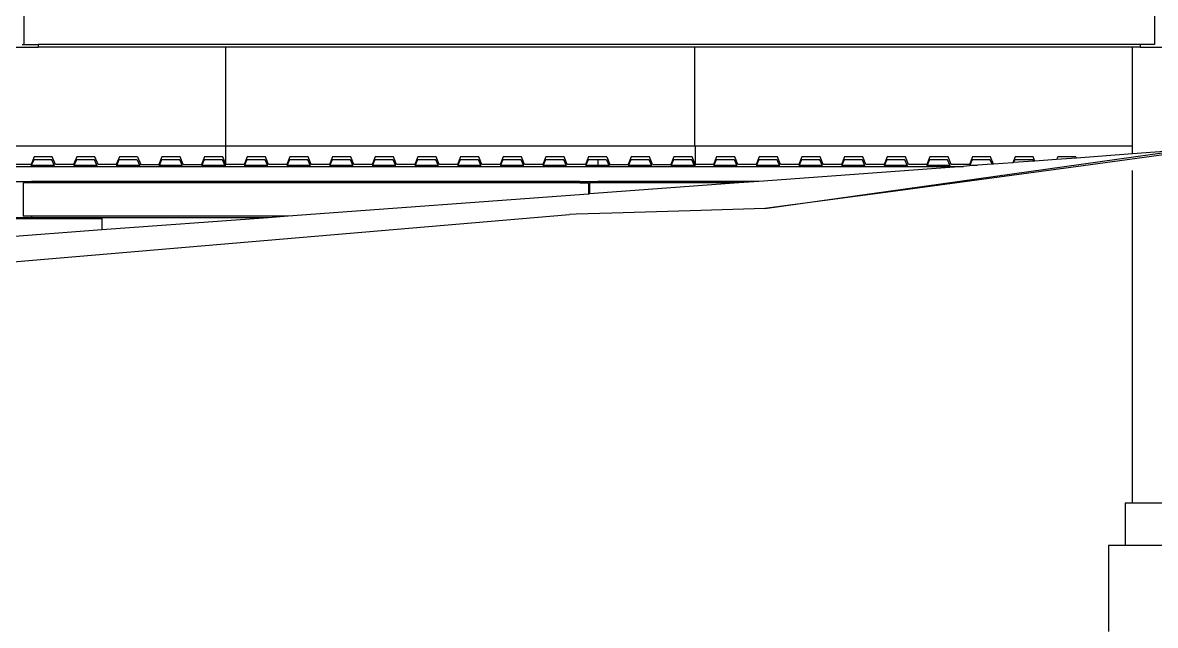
# Model space of a CAD drawing. Extents: x -35.6 to 35.6, y -12.2 to 13.4.
# Drawn here: x -11.23 to -3.73, y 3 to 6.99 of the extents above; entities that cross this region are included whole.
import ezdxf

# ---------------------------------------------------------------- set-up
doc = ezdxf.new("R2010")
doc.units = 0
doc.layers.get('0').update_dxf_attribs({"linetype": 'CONTINUOUS'})
doc.layers.add('SECTIONCUTEDGES', color=7, linetype='CONTINUOUS')

msp = doc.modelspace()

# ---------------------------------------------------------------- linework, layer by layer
for p, q in [((-11.2271, 7.3169), (-11.2271, 6.8489)), ((-11.2371, 6.8489), (-11.2271, 6.8489)), ((-3.8352, 6.8489), (-11.1321, 6.8489)), ((-9.8906, 6.8329), (-11.1321, 6.8329)), ((-9.8906, 6.8329), (-9.8906, 6.1755)), ((-6.7841, 6.8329), (-9.8906, 6.8329)), ((-6.7841, 6.1755), (-6.7841, 6.8329)), ((-3.8852, 6.8329), (-6.7841, 6.8329)), ((-3.8852, 6.1755), (-3.8852, 6.8329)), ((-3.8352, 6.8329), (-3.8852, 6.8329)), ((-9.8906, 6.1755), (-12.9948, 6.1755)), ((-9.8883, 6.1755), (-9.8906, 6.1755)), ((-9.8883, 6.0555), (-9.8883, 6.1755)), ((-6.7841, 6.1755), (-9.8883, 6.1755)), ((-6.7817, 6.1755), (-6.7841, 6.1755)), ((-6.7817, 6.1755), (-6.7817, 6.0555)), ((-3.8852, 6.1755), (-6.7817, 6.1755)), ((-3.3267, 6.1669), (-4.2124, 6.0474)), ((-3.8852, 6.1256), (-3.8852, 6.1755)), ((-11.1591, 6.1055), (-11.1793, 6.0555)), ((-11.1615, 6.087), (-11.1752, 6.0536)), ((-11.0404, 6.087), (-11.1615, 6.087)), ((-11.0381, 6.1055), (-11.1591, 6.1055)), ((-11.0252, 6.0497), (-11.0404, 6.087)), ((-11.0179, 6.0555), (-11.0381, 6.1055)), ((-10.8767, 6.1055), (-10.8969, 6.0555)), ((-10.8791, 6.087), (-10.891, 6.0579)), ((-10.758, 6.087), (-10.8791, 6.087)), ((-10.7557, 6.1055), (-10.8767, 6.1055)), ((-10.7428, 6.0497), (-10.758, 6.087)), ((-10.7355, 6.0555), (-10.7557, 6.1055)), ((-10.5943, 6.1055), (-10.6145, 6.0555)), ((-10.5967, 6.087), (-10.6119, 6.0497)), ((-10.4756, 6.087), (-10.5967, 6.087)), ((-10.4733, 6.1055), (-10.5943, 6.1055)), ((-10.4756, 6.087), (-10.4604, 6.0497)), ((-10.4733, 6.1055), (-10.4531, 6.0555)), ((-10.3119, 6.1055), (-10.3321, 6.0555)), ((-10.3142, 6.087), (-10.3295, 6.0497)), ((-10.1932, 6.087), (-10.3142, 6.087)), ((-10.1909, 6.1055), (-10.3119, 6.1055)), ((-10.178, 6.0497), (-10.1932, 6.087)), ((-10.1707, 6.0555), (-10.1909, 6.1055)), ((-10.0295, 6.1055), (-10.0496, 6.0555)), ((-10.0318, 6.087), (-10.0471, 6.0497)), ((-9.9108, 6.087), (-10.0318, 6.087)), ((-9.9084, 6.1055), (-10.0295, 6.1055)), ((-9.8955, 6.0497), (-9.9108, 6.087)), ((-9.8906, 6.0613), (-9.9084, 6.1055)), ((-9.7471, 6.1055), (-9.7672, 6.0555)), ((-9.7494, 6.087), (-9.7647, 6.0497)), ((-9.6284, 6.087), (-9.7494, 6.087)), ((-9.626, 6.1055), (-9.7471, 6.1055)), ((-9.6131, 6.0497), (-9.6284, 6.087)), ((-9.6059, 6.0555), (-9.626, 6.1055)), ((-9.4646, 6.1055), (-9.4848, 6.0555)), ((-9.467, 6.087), (-9.4822, 6.0497)), ((-9.346, 6.087), (-9.467, 6.087)), ((-9.3436, 6.1055), (-9.4646, 6.1055)), ((-9.3307, 6.0497), (-9.346, 6.087)), ((-9.3234, 6.0555), (-9.3436, 6.1055)), ((-9.1822, 6.1055), (-9.2024, 6.0555)), ((-9.1846, 6.087), (-9.1998, 6.0497)), ((-9.0635, 6.087), (-9.1846, 6.087)), ((-9.0612, 6.1055), (-9.1822, 6.1055)), ((-9.0483, 6.0497), (-9.0635, 6.087)), ((-9.041, 6.0555), (-9.0612, 6.1055)), ((-8.8998, 6.1055), (-8.92, 6.0555)), ((-8.9022, 6.087), (-8.9174, 6.0497)), ((-8.7811, 6.087), (-8.9022, 6.087)), ((-8.7788, 6.1055), (-8.8998, 6.1055)), ((-8.7659, 6.0497), (-8.7811, 6.087)), ((-8.7586, 6.0555), (-8.7788, 6.1055)), ((-8.6174, 6.1055), (-8.6376, 6.0555)), ((-8.6198, 6.087), (-8.635, 6.0497)), ((-8.4987, 6.087), (-8.6198, 6.087)), ((-8.4964, 6.1055), (-8.6174, 6.1055)), ((-8.4835, 6.0497), (-8.4987, 6.087)), ((-8.4762, 6.0555), (-8.4964, 6.1055)), ((-8.335, 6.1055), (-8.3552, 6.0555)), ((-8.3373, 6.087), (-8.3526, 6.0497)), ((-8.2163, 6.087), (-8.3373, 6.087)), ((-8.214, 6.1055), (-8.335, 6.1055)), ((-8.2011, 6.0497), (-8.2163, 6.087)), ((-8.1938, 6.0555), (-8.214, 6.1055)), ((-8.0526, 6.1055), (-8.0728, 6.0555)), ((-8.0549, 6.087), (-8.0702, 6.0497)), ((-8.0353, 6.087), (-8.0549, 6.087)), ((-7.9315, 6.1055), (-8.0526, 6.1055)), ((-8.0162, 6.087), (-8.0353, 6.087)), ((-7.9339, 6.087), (-8.0162, 6.087)), ((-7.9186, 6.0497), (-7.9339, 6.087)), ((-7.9114, 6.0555), (-7.9315, 6.1055)), ((-7.7702, 6.1055), (-7.7903, 6.0555)), ((-7.7725, 6.087), (-7.7878, 6.0497)), ((-7.6515, 6.087), (-7.7725, 6.087)), ((-7.6491, 6.1055), (-7.7702, 6.1055)), ((-7.6362, 6.0497), (-7.6515, 6.087)), ((-7.629, 6.0555), (-7.6491, 6.1055)), ((-7.4878, 6.1055), (-7.5079, 6.0555)), ((-7.4901, 6.087), (-7.5053, 6.0497)), ((-7.4252, 6.087), (-7.4901, 6.087)), ((-7.3667, 6.1055), (-7.4878, 6.1055)), ((-7.4252, 6.087), (-7.4252, 6.0497)), ((-7.3691, 6.087), (-7.4252, 6.087)), ((-7.3691, 6.087), (-7.3538, 6.0497)), ((-7.3667, 6.1055), (-7.3465, 6.0555)), ((-7.2053, 6.1055), (-7.2255, 6.0555)), ((-7.2077, 6.087), (-7.2229, 6.0497)), ((-7.0867, 6.087), (-7.2077, 6.087)), ((-7.0843, 6.1055), (-7.2053, 6.1055)), ((-7.0714, 6.0497), (-7.0867, 6.087)), ((-7.0641, 6.0555), (-7.0843, 6.1055)), ((-6.9229, 6.1055), (-6.9431, 6.0555)), ((-6.9253, 6.087), (-6.9405, 6.0497)), ((-6.8042, 6.087), (-6.9253, 6.087)), ((-6.8019, 6.1055), (-6.9229, 6.1055)), ((-6.789, 6.0497), (-6.8042, 6.087)), ((-6.7841, 6.0613), (-6.8019, 6.1055)), ((-6.6405, 6.1055), (-6.6607, 6.0555)), ((-6.6429, 6.087), (-6.6581, 6.0497)), ((-6.5218, 6.087), (-6.6429, 6.087)), ((-6.5195, 6.1055), (-6.6405, 6.1055)), ((-6.5066, 6.0497), (-6.5218, 6.087)), ((-6.4993, 6.0555), (-6.5195, 6.1055)), ((-6.3581, 6.1055), (-6.3783, 6.0555)), ((-6.3604, 6.087), (-6.3692, 6.0657)), ((-6.3033, 6.087), (-6.3604, 6.087)), ((-6.2371, 6.1055), (-6.3581, 6.1055)), ((-6.2674, 6.087), (-6.3033, 6.087)), ((-6.2394, 6.087), (-6.2674, 6.087)), ((-6.2316, 6.0679), (-6.2394, 6.087)), ((-6.2169, 6.0555), (-6.2371, 6.1055)), ((-6.0757, 6.1055), (-6.0959, 6.0555)), ((-6.078, 6.087), (-6.0933, 6.0497)), ((-5.957, 6.087), (-6.078, 6.087)), ((-5.9546, 6.1055), (-6.0757, 6.1055)), ((-5.9417, 6.0497), (-5.957, 6.087)), ((-5.9345, 6.0555), (-5.9546, 6.1055)), ((-5.7933, 6.1055), (-5.8134, 6.0555)), ((-5.7956, 6.087), (-5.8109, 6.0497)), ((-5.6746, 6.087), (-5.7956, 6.087)), ((-5.6722, 6.1055), (-5.7933, 6.1055)), ((-5.6593, 6.0497), (-5.6746, 6.087)), ((-5.6521, 6.0555), (-5.6722, 6.1055)), ((-5.5109, 6.1055), (-5.531, 6.0555)), ((-5.5132, 6.087), (-5.5285, 6.0497)), ((-5.3922, 6.087), (-5.5132, 6.087)), ((-5.3898, 6.1055), (-5.5109, 6.1055)), ((-5.3769, 6.0497), (-5.3922, 6.087)), ((-5.3696, 6.0555), (-5.3898, 6.1055)), ((-5.2284, 6.1055), (-5.2486, 6.0555)), ((-5.2308, 6.087), (-5.246, 6.0497)), ((-5.1264, 6.087), (-5.2308, 6.087)), ((-5.1074, 6.1055), (-5.2284, 6.1055)), ((-5.1098, 6.087), (-5.1264, 6.087)), ((-5.0945, 6.0497), (-5.1098, 6.087)), ((-5.0872, 6.0555), (-5.1074, 6.1055)), ((-4.946, 6.1055), (-4.9662, 6.0555)), ((-4.9484, 6.087), (-4.9632, 6.0508)), ((-4.8273, 6.087), (-4.9484, 6.087)), ((-4.825, 6.1055), (-4.946, 6.1055)), ((-4.815, 6.057), (-4.8273, 6.087)), ((-4.8057, 6.0576), (-4.825, 6.1055)), ((-4.6636, 6.1055), (-4.6791, 6.067)), ((-4.666, 6.087), (-4.674, 6.0674)), ((-4.5409, 6.0772), (-4.674, 6.0674)), ((-4.5449, 6.087), (-4.666, 6.087)), ((-4.5426, 6.1055), (-4.6636, 6.1055)), ((-4.5409, 6.0772), (-4.5449, 6.087)), ((-4.5315, 6.0779), (-4.5426, 6.1055)), ((-4.5315, 6.0779), (-4.5409, 6.0772)), ((-4.3881, 6.0885), (-4.5315, 6.0779)), ((-4.3812, 6.1055), (-4.3881, 6.0885)), ((-4.2572, 6.0981), (-4.3881, 6.0885)), ((-4.2602, 6.1055), (-4.3812, 6.1055)), ((-4.2602, 6.1055), (-4.2572, 6.0981)), ((-3.8852, 6.1256), (-4.2572, 6.0981)), ((-3.5852, 6.1478), (-3.8852, 6.1256)), ((-11.3048, 6.0429), (-11.1795, 6.0429)), ((-11.1793, 6.0555), (-11.3003, 6.0555)), ((-11.1767, 6.0497), (-11.1795, 6.0429)), ((-11.1795, 6.0429), (-11.0224, 6.0429)), ((-11.1752, 6.0536), (-11.1767, 6.0497)), ((-11.1767, 6.0497), (-11.1752, 6.0497)), ((-11.1752, 6.0497), (-11.1752, 6.0536)), ((-11.1752, 6.0497), (-11.0252, 6.0497)), ((-11.0224, 6.0429), (-11.0252, 6.0497)), ((-11.0224, 6.0429), (-10.8971, 6.0429)), ((-10.8969, 6.0555), (-11.0179, 6.0555)), ((-10.8943, 6.0497), (-10.8971, 6.0429)), ((-10.8971, 6.0429), (-10.74, 6.0429)), ((-10.891, 6.0579), (-10.8943, 6.0497)), ((-10.8943, 6.0497), (-10.8665, 6.0497)), ((-10.8665, 6.0497), (-10.7428, 6.0497)), ((-10.74, 6.0429), (-10.7428, 6.0497)), ((-10.74, 6.0429), (-10.6147, 6.0429)), ((-10.6145, 6.0555), (-10.7355, 6.0555)), ((-10.6119, 6.0497), (-10.6147, 6.0429)), ((-10.6147, 6.0429), (-10.4576, 6.0429)), ((-10.6119, 6.0497), (-10.4604, 6.0497)), ((-10.4604, 6.0497), (-10.4576, 6.0429)), ((-10.4576, 6.0429), (-10.3323, 6.0429)), ((-10.4531, 6.0555), (-10.3321, 6.0555)), ((-10.3295, 6.0497), (-10.3323, 6.0429)), ((-10.3323, 6.0429), (-10.1751, 6.0429)), ((-10.3295, 6.0497), (-10.178, 6.0497)), ((-10.1751, 6.0429), (-10.178, 6.0497)), ((-10.1751, 6.0429), (-10.0499, 6.0429)), ((-10.1707, 6.0555), (-10.0496, 6.0555)), ((-10.0471, 6.0497), (-10.0499, 6.0429)), ((-10.0499, 6.0429), (-9.8927, 6.0429)), ((-10.0471, 6.0497), (-9.8955, 6.0497)), ((-9.8927, 6.0429), (-9.8955, 6.0497)), ((-9.8927, 6.0429), (-9.8906, 6.0429)), ((-9.8906, 6.0429), (-9.8906, 6.0613)), ((-9.8883, 6.0555), (-9.8906, 6.0613)), ((-9.8906, 6.0429), (-9.7675, 6.0429)), ((-9.7672, 6.0555), (-9.8883, 6.0555)), ((-9.7647, 6.0497), (-9.7675, 6.0429)), ((-9.7675, 6.0429), (-9.6103, 6.0429)), ((-9.7647, 6.0497), (-9.6131, 6.0497)), ((-9.6103, 6.0429), (-9.6131, 6.0497)), ((-9.6103, 6.0429), (-9.4851, 6.0429)), ((-9.4848, 6.0555), (-9.6059, 6.0555)), ((-9.4822, 6.0497), (-9.4851, 6.0429)), ((-9.4851, 6.0429), (-9.3279, 6.0429)), ((-9.4822, 6.0497), (-9.3307, 6.0497)), ((-9.3279, 6.0429), (-9.3307, 6.0497)), ((-9.3279, 6.0429), (-9.2026, 6.0429)), ((-9.2024, 6.0555), (-9.3234, 6.0555)), ((-9.1998, 6.0497), (-9.2026, 6.0429)), ((-9.2026, 6.0429), (-9.0455, 6.0429)), ((-9.1998, 6.0497), (-9.0483, 6.0497)), ((-9.0455, 6.0429), (-9.0483, 6.0497)), ((-9.0455, 6.0429), (-8.9202, 6.0429)), ((-8.92, 6.0555), (-9.041, 6.0555)), ((-8.9174, 6.0497), (-8.9202, 6.0429)), ((-8.9202, 6.0429), (-8.7631, 6.0429)), ((-8.9174, 6.0497), (-8.7659, 6.0497)), ((-8.7631, 6.0429), (-8.7659, 6.0497)), ((-8.7631, 6.0429), (-8.6378, 6.0429)), ((-8.6376, 6.0555), (-8.7586, 6.0555)), ((-8.635, 6.0497), (-8.6378, 6.0429)), ((-8.6378, 6.0429), (-8.4807, 6.0429)), ((-8.635, 6.0497), (-8.4835, 6.0497)), ((-8.4807, 6.0429), (-8.4835, 6.0497)), ((-8.4807, 6.0429), (-8.3554, 6.0429)), ((-8.3552, 6.0555), (-8.4762, 6.0555)), ((-8.3526, 6.0497), (-8.3554, 6.0429)), ((-8.3554, 6.0429), (-8.1983, 6.0429)), ((-8.3526, 6.0497), (-8.2011, 6.0497)), ((-8.1983, 6.0429), (-8.2011, 6.0497)), ((-8.1983, 6.0429), (-8.073, 6.0429)), ((-8.0728, 6.0555), (-8.1938, 6.0555)), ((-8.0702, 6.0497), (-8.073, 6.0429)), ((-8.073, 6.0429), (-7.9158, 6.0429)), ((-8.0702, 6.0497), (-7.9787, 6.0497)), ((-7.9787, 6.0497), (-7.9506, 6.0497)), ((-7.9506, 6.0497), (-7.9186, 6.0497)), ((-7.9158, 6.0429), (-7.9186, 6.0497)), ((-7.9158, 6.0429), (-7.7906, 6.0429)), ((-7.7903, 6.0555), (-7.9114, 6.0555)), ((-7.7878, 6.0497), (-7.7906, 6.0429)), ((-7.7906, 6.0429), (-7.6334, 6.0429)), ((-7.7878, 6.0497), (-7.6362, 6.0497)), ((-7.6334, 6.0429), (-7.6362, 6.0497)), ((-7.6334, 6.0429), (-7.5082, 6.0429)), ((-7.5079, 6.0555), (-7.629, 6.0555)), ((-7.5053, 6.0497), (-7.5082, 6.0429)), ((-7.5082, 6.0429), (-7.351, 6.0429)), ((-7.5053, 6.0497), (-7.4252, 6.0497)), ((-7.4252, 6.0497), (-7.3538, 6.0497)), ((-7.3538, 6.0497), (-7.351, 6.0429)), ((-7.351, 6.0429), (-7.2257, 6.0429)), ((-7.3465, 6.0555), (-7.2255, 6.0555)), ((-7.2229, 6.0497), (-7.2257, 6.0429)), ((-7.2257, 6.0429), (-7.0686, 6.0429)), ((-7.2229, 6.0497), (-7.0714, 6.0497)), ((-7.0686, 6.0429), (-7.0714, 6.0497)), ((-7.0686, 6.0429), (-6.9433, 6.0429)), ((-7.0641, 6.0555), (-6.9431, 6.0555)), ((-6.9405, 6.0497), (-6.9433, 6.0429)), ((-6.9433, 6.0429), (-6.7862, 6.0429)), ((-6.9405, 6.0497), (-6.789, 6.0497)), ((-6.7862, 6.0429), (-6.789, 6.0497)), ((-6.7862, 6.0429), (-6.7841, 6.0429)), ((-6.7841, 6.0613), (-6.7841, 6.0429)), ((-6.7817, 6.0555), (-6.7841, 6.0613)), ((-6.7841, 6.0429), (-6.6609, 6.0429)), ((-6.6607, 6.0555), (-6.7817, 6.0555)), ((-6.6581, 6.0497), (-6.6609, 6.0429)), ((-6.6609, 6.0429), (-6.5038, 6.0429)), ((-6.6581, 6.0497), (-6.5066, 6.0497)), ((-6.5038, 6.0429), (-6.5066, 6.0497)), ((-6.5038, 6.0429), (-6.3785, 6.0429)), ((-6.3783, 6.0555), (-6.4993, 6.0555)), ((-6.3757, 6.0497), (-6.3785, 6.0429)), ((-6.3785, 6.0429), (-6.2214, 6.0429)), ((-6.3692, 6.0657), (-6.3757, 6.0497)), ((-6.3757, 6.0497), (-6.3617, 6.0497)), ((-6.3617, 6.0497), (-6.2504, 6.0497)), ((-5.0055, 6.0429), (-6.3595, 5.9429)), ((-6.2504, 6.0497), (-6.2242, 6.0497)), ((-6.2242, 6.0497), (-6.2316, 6.0679)), ((-6.2214, 6.0429), (-6.2242, 6.0497)), ((-6.2214, 6.0429), (-6.0961, 6.0429)), ((-6.0959, 6.0555), (-6.2169, 6.0555)), ((-6.0933, 6.0497), (-6.0961, 6.0429)), ((-6.0961, 6.0429), (-5.9389, 6.0429)), ((-6.0933, 6.0497), (-5.9417, 6.0497)), ((-5.9389, 6.0429), (-5.9417, 6.0497)), ((-5.9389, 6.0429), (-5.8137, 6.0429)), ((-5.8134, 6.0555), (-5.9345, 6.0555)), ((-5.8109, 6.0497), (-5.8137, 6.0429)), ((-5.8137, 6.0429), (-5.6565, 6.0429)), ((-5.8109, 6.0497), (-5.6593, 6.0497)), ((-5.6565, 6.0429), (-5.6593, 6.0497)), ((-5.6565, 6.0429), (-5.5313, 6.0429)), ((-5.531, 6.0555), (-5.6521, 6.0555)), ((-5.5285, 6.0497), (-5.5313, 6.0429)), ((-5.5313, 6.0429), (-5.3741, 6.0429)), ((-5.5285, 6.0497), (-5.3769, 6.0497)), ((-4.2124, 6.0474), (-5.5214, 5.8707)), ((-5.3741, 6.0429), (-5.3769, 6.0497)), ((-5.3741, 6.0429), (-5.2488, 6.0429)), ((-5.2486, 6.0555), (-5.3696, 6.0555)), ((-5.246, 6.0497), (-5.2488, 6.0429)), ((-5.2488, 6.0429), (-5.0917, 6.0429)), ((-5.246, 6.0497), (-5.1029, 6.0497)), ((-5.1029, 6.0497), (-5.0945, 6.0497)), ((-5.0917, 6.0429), (-5.0945, 6.0497)), ((-5.0917, 6.0429), (-5.0055, 6.0429)), ((-4.9662, 6.0555), (-5.0872, 6.0555)), ((-4.9652, 6.0459), (-5.0055, 6.0429)), ((-4.9636, 6.0497), (-4.9652, 6.0459)), ((-4.9126, 6.0497), (-4.9652, 6.0459)), ((-4.9632, 6.0508), (-4.9636, 6.0497)), ((-4.9636, 6.0497), (-4.9612, 6.0497)), ((-4.9612, 6.0497), (-4.9126, 6.0497)), ((-4.815, 6.057), (-4.9126, 6.0497)), ((-4.8057, 6.0576), (-4.815, 6.057)), ((-4.6791, 6.067), (-4.8057, 6.0576)), ((-4.674, 6.0674), (-4.6791, 6.067)), ((-3.8852, 5.8767), (-3.8852, 6.0145)), ((-11.2952, 5.9429), (-11.1752, 5.9429)), ((-11.1752, 5.9331), (-11.2321, 5.9331)), ((-11.2321, 5.9331), (-11.2321, 5.7127)), ((-11.1752, 5.9429), (-11.1752, 5.9331)), ((-7.5452, 5.9429), (-11.1752, 5.9429)), ((-7.5452, 5.9331), (-11.1752, 5.9331)), ((-7.5452, 5.9429), (-7.5452, 5.9331)), ((-7.5452, 5.9429), (-7.4252, 5.9429)), ((-7.5452, 5.9331), (-7.4883, 5.9331)), ((-7.4883, 5.9331), (-7.4883, 5.8595)), ((-7.4252, 5.9331), (-7.4821, 5.9331)), ((-7.4821, 5.9331), (-7.4821, 5.86)), ((-6.4922, 5.9331), (-7.4821, 5.86)), ((-7.4252, 5.9429), (-7.4252, 5.9331)), ((-6.3595, 5.9429), (-7.4252, 5.9429)), ((-6.4922, 5.9331), (-7.4252, 5.9331)), ((-6.3595, 5.9429), (-6.4922, 5.9331)), ((-7.4883, 5.8595), (-9.4764, 5.7127)), ((-7.4821, 5.86), (-7.4883, 5.8595)), ((-5.5214, 5.8707), (-6.3211, 5.7628)), ((-3.8852, 5.7523), (-3.8852, 5.8767)), ((-11.1752, 5.7029), (-11.2952, 5.7029)), ((-11.1752, 5.7127), (-11.2321, 5.7127)), ((-11.1752, 5.7127), (-11.1752, 5.7029)), ((-9.4764, 5.7127), (-11.1752, 5.7127)), ((-9.6091, 5.7029), (-11.1752, 5.7029)), ((-9.6091, 5.7029), (-10.7102, 5.6216)), ((-9.4764, 5.7127), (-9.6091, 5.7029)), ((-3.8852, 5.1669), (-3.8852, 5.7523)), ((-11.8602, 5.6986), (-10.7102, 5.6986)), ((-10.7102, 5.6986), (-10.7102, 5.6216)), ((-10.7102, 5.6216), (-11.8602, 5.5366)), ((-3.8852, 5.0015), (-3.8852, 5.1669)), ((-3.8852, 4.1669), (-3.8852, 5.0015)), ((-3.8852, 3.8136), (-3.8852, 4.1669)), ((-3.9352, 3.8136), (-3.9352, 3.5329)), ((-3.8852, 3.8136), (-3.9352, 3.8136)), ((-3.5852, 3.8136), (-3.8852, 3.8136)), ((-4.0452, 3.5329), (-4.0452, 2.9629)), ((-3.9352, 3.5329), (-4.0452, 3.5329)), ((-3.5352, 3.5329), (-3.9352, 3.5329))]:
    msp.add_line(p, q)
at = {"layer": 'SECTIONCUTEDGES'}
for p, q in [((-3.7402, 7.3169), (-3.7402, 6.8489)), ((-11.3321, 6.8329), (-11.1321, 6.8329)), ((-11.2271, 6.8489), (-11.1321, 6.8489)), ((-11.1321, 6.8489), (-11.1321, 6.8329)), ((-3.7402, 6.8489), (-3.8352, 6.8489)), ((-3.8352, 6.8489), (-3.8352, 6.8329)), ((-3.8352, 6.8329), (-3.6352, 6.8329)), ((-6.3211, 5.7628), (-3.7523, 6.123)), ((-3.7523, 6.123), (-3.5641, 6.1493)), ((-14.1613, 5.1669), (-7.6136, 5.7245)), ((-7.5703, 5.7258), (-7.6136, 5.7245)), ((-7.3328, 5.7328), (-7.5703, 5.7258)), ((-6.8141, 5.7482), (-7.3328, 5.7328)), ((-6.3211, 5.7628), (-6.8141, 5.7482))]:
    msp.add_line(p, q, dxfattribs=at)

doc.saveas('drawing.dxf')
